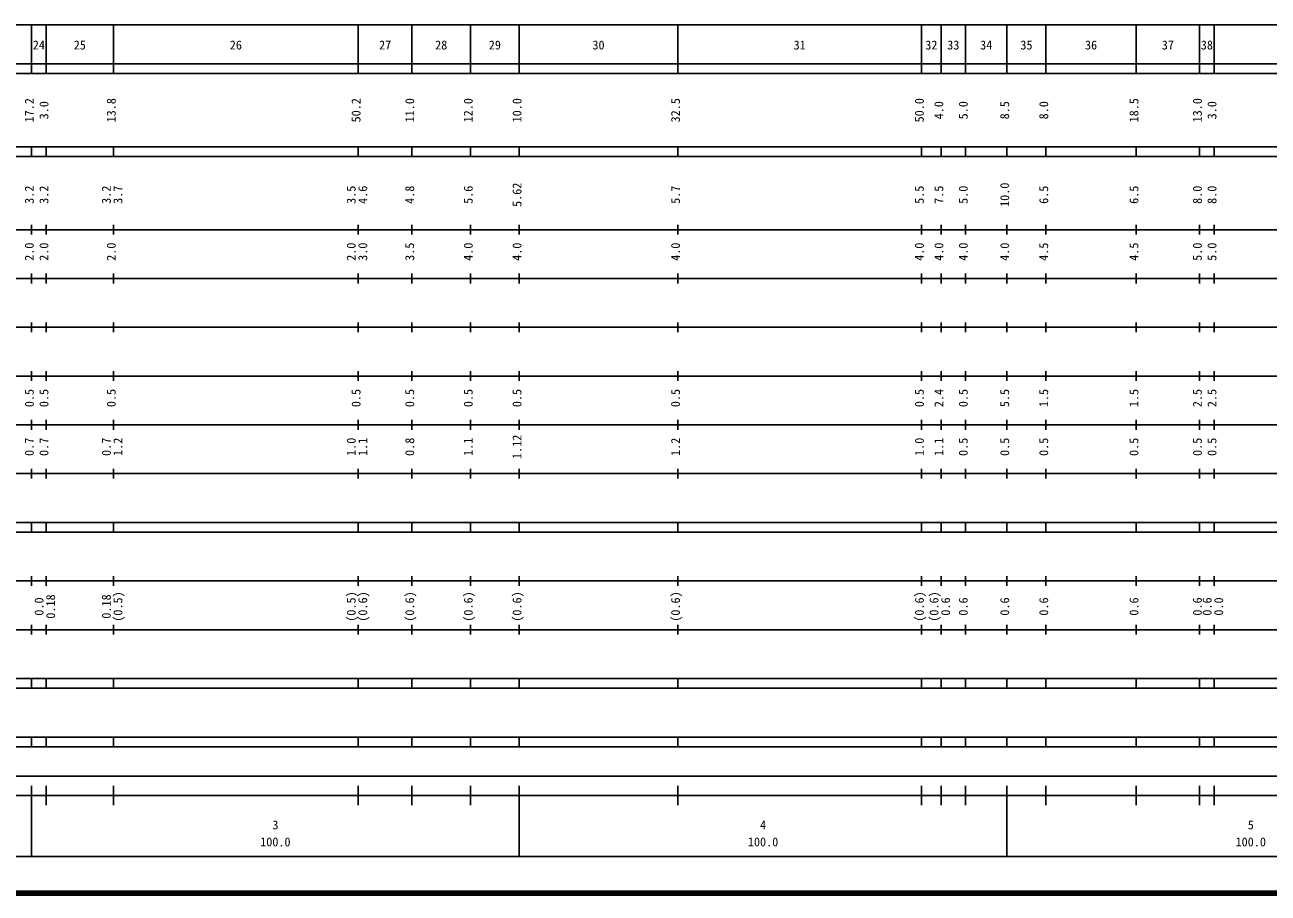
# Model space of a CAD drawing. Units: millimetres on the paper, enlarged 1000 times. Extents: x 40000 to 680000, y 20000 to 380000.
# Drawn here: x 266628 to 521553, y 20000 to 198000 of the extents above; entities that cross this region are included whole.
import ezdxf
from ezdxf.enums import TextEntityAlignment as Align

# ---------------------------------------------------------------- set-up
doc = ezdxf.new("R2010")
doc.units = ezdxf.units.MM
doc.header["$LTSCALE"] = 1000
doc.layers.add('M-TTL', color=2, linetype='Continuous', lineweight=140)
doc.layers.add('M-TTL-BAND', color=7, linetype='Continuous', lineweight=25)
doc.styles.add('ＭＳ ゴシック', font='')
doc.styles.get('ＭＳ ゴシック').set_extended_font_data('MS Gothic')

msp = doc.modelspace()

# ---------------------------------------------------------------- linework, layer by layer
at = {"layer": 'M-TTL'}
msp.add_line((40000, 20000), (680000, 20000), dxfattribs=at)
at = {"layer": 'M-TTL-BAND'}
for p, q in [((68000, 198000), (579000, 198000)), ((268000, 188000), (268000, 198000)), ((271000, 188000), (271000, 198000)), ((284800, 188000), (284800, 198000)), ((335000, 188000), (335000, 198000)), ((346000, 188000), (346000, 198000)), ((358000, 188000), (358000, 198000)), ((368000, 188000), (368000, 198000)), ((400500, 188000), (400500, 198000)), ((450500, 188000), (450500, 198000)), ((454500, 188000), (454500, 198000)), ((459500, 188000), (459500, 198000)), ((468000, 188000), (468000, 198000)), ((476000, 188000), (476000, 198000)), ((494500, 188000), (494500, 198000)), ((507500, 188000), (507500, 198000)), ((510500, 188000), (510500, 198000)), ((40000, 190000), (579000, 190000)), ((40000, 188000), (579000, 188000)), ((40000, 173000), (579000, 173000)), ((40000, 171000), (579000, 171000)), ((268000, 171000), (268000, 173000)), ((271000, 171000), (271000, 173000)), ((284800, 171000), (284800, 173000)), ((335000, 171000), (335000, 173000)), ((346000, 171000), (346000, 173000)), ((358000, 171000), (358000, 173000)), ((368000, 171000), (368000, 173000)), ((400500, 171000), (400500, 173000)), ((450500, 171000), (450500, 173000)), ((454500, 171000), (454500, 173000)), ((459500, 171000), (459500, 173000)), ((468000, 171000), (468000, 173000)), ((476000, 171000), (476000, 173000)), ((494500, 171000), (494500, 173000)), ((507500, 171000), (507500, 173000)), ((510500, 171000), (510500, 173000)), ((40000, 156000), (579000, 156000)), ((268000, 155000), (268000, 157000)), ((271000, 155000), (271000, 157000)), ((284800, 155000), (284800, 157000)), ((335000, 155000), (335000, 157000)), ((346000, 155000), (346000, 157000)), ((358000, 155000), (358000, 157000)), ((368000, 155000), (368000, 157000)), ((400500, 155000), (400500, 157000)), ((450500, 155000), (450500, 157000)), ((454500, 155000), (454500, 157000)), ((459500, 155000), (459500, 157000)), ((468000, 155000), (468000, 157000)), ((476000, 155000), (476000, 157000)), ((494500, 155000), (494500, 157000)), ((507500, 155000), (507500, 157000)), ((510500, 155000), (510500, 157000)), ((46000, 146000), (579000, 146000)), ((268000, 145000), (268000, 147000)), ((271000, 145000), (271000, 147000)), ((284800, 145000), (284800, 147000)), ((335000, 145000), (335000, 147000)), ((346000, 145000), (346000, 147000)), ((358000, 145000), (358000, 147000)), ((368000, 145000), (368000, 147000)), ((400500, 145000), (400500, 147000)), ((450500, 145000), (450500, 147000)), ((454500, 145000), (454500, 147000)), ((459500, 145000), (459500, 147000)), ((468000, 145000), (468000, 147000)), ((476000, 145000), (476000, 147000)), ((494500, 145000), (494500, 147000)), ((507500, 145000), (507500, 147000)), ((510500, 145000), (510500, 147000)), ((52000, 136000), (579000, 136000)), ((268000, 135000), (268000, 137000)), ((271000, 135000), (271000, 137000)), ((284800, 135000), (284800, 137000)), ((335000, 135000), (335000, 137000)), ((346000, 135000), (346000, 137000)), ((358000, 135000), (358000, 137000)), ((368000, 135000), (368000, 137000)), ((400500, 135000), (400500, 137000)), ((450500, 135000), (450500, 137000)), ((454500, 135000), (454500, 137000)), ((459500, 135000), (459500, 137000)), ((468000, 135000), (468000, 137000)), ((476000, 135000), (476000, 137000)), ((494500, 135000), (494500, 137000)), ((507500, 135000), (507500, 137000)), ((510500, 135000), (510500, 137000)), ((46000, 126000), (579000, 126000)), ((268000, 125000), (268000, 127000)), ((271000, 125000), (271000, 127000)), ((284800, 125000), (284800, 127000)), ((335000, 125000), (335000, 127000)), ((346000, 125000), (346000, 127000)), ((358000, 125000), (358000, 127000)), ((368000, 125000), (368000, 127000)), ((400500, 125000), (400500, 127000)), ((450500, 125000), (450500, 127000)), ((454500, 125000), (454500, 127000)), ((459500, 125000), (459500, 127000)), ((468000, 125000), (468000, 127000)), ((476000, 125000), (476000, 127000)), ((494500, 125000), (494500, 127000)), ((507500, 125000), (507500, 127000)), ((510500, 125000), (510500, 127000)), ((52000, 116000), (579000, 116000)), ((268000, 115000), (268000, 117000)), ((271000, 115000), (271000, 117000)), ((284800, 115000), (284800, 117000)), ((335000, 115000), (335000, 117000)), ((346000, 115000), (346000, 117000)), ((358000, 115000), (358000, 117000)), ((368000, 115000), (368000, 117000)), ((400500, 115000), (400500, 117000)), ((450500, 115000), (450500, 117000)), ((454500, 115000), (454500, 117000)), ((459500, 115000), (459500, 117000)), ((468000, 115000), (468000, 117000)), ((476000, 115000), (476000, 117000)), ((494500, 115000), (494500, 117000)), ((507500, 115000), (507500, 117000)), ((510500, 115000), (510500, 117000)), ((46000, 106000), (579000, 106000)), ((268000, 105000), (268000, 107000)), ((271000, 105000), (271000, 107000)), ((284800, 105000), (284800, 107000)), ((335000, 105000), (335000, 107000)), ((346000, 105000), (346000, 107000)), ((358000, 105000), (358000, 107000)), ((368000, 105000), (368000, 107000)), ((400500, 105000), (400500, 107000)), ((450500, 105000), (450500, 107000)), ((454500, 105000), (454500, 107000)), ((459500, 105000), (459500, 107000)), ((468000, 105000), (468000, 107000)), ((476000, 105000), (476000, 107000)), ((494500, 105000), (494500, 107000)), ((507500, 105000), (507500, 107000)), ((510500, 105000), (510500, 107000)), ((40000, 96000), (579000, 96000)), ((268000, 94000), (268000, 96000)), ((271000, 94000), (271000, 96000)), ((284800, 94000), (284800, 96000)), ((335000, 94000), (335000, 96000)), ((346000, 94000), (346000, 96000)), ((358000, 94000), (358000, 96000)), ((368000, 94000), (368000, 96000)), ((400500, 94000), (400500, 96000)), ((450500, 94000), (450500, 96000)), ((454500, 94000), (454500, 96000)), ((459500, 94000), (459500, 96000)), ((468000, 94000), (468000, 96000)), ((476000, 94000), (476000, 96000)), ((494500, 94000), (494500, 96000)), ((507500, 94000), (507500, 96000)), ((510500, 94000), (510500, 96000)), ((40000, 94000), (579000, 94000)), ((268000, 83000), (268000, 85000)), ((271000, 83000), (271000, 85000)), ((284800, 83000), (284800, 85000)), ((335000, 83000), (335000, 85000)), ((346000, 83000), (346000, 85000)), ((358000, 83000), (358000, 85000)), ((368000, 83000), (368000, 85000)), ((400500, 83000), (400500, 85000)), ((450500, 83000), (450500, 85000)), ((454500, 83000), (454500, 85000)), ((459500, 83000), (459500, 85000)), ((468000, 83000), (468000, 85000)), ((476000, 83000), (476000, 85000)), ((494500, 83000), (494500, 85000)), ((507500, 83000), (507500, 85000)), ((510500, 83000), (510500, 85000)), ((49000, 84000), (579000, 84000)), ((40000, 74000), (579000, 74000)), ((268000, 73000), (268000, 75000)), ((271000, 73000), (271000, 75000)), ((284800, 73000), (284800, 75000)), ((335000, 73000), (335000, 75000)), ((346000, 73000), (346000, 75000)), ((358000, 73000), (358000, 75000)), ((368000, 73000), (368000, 75000)), ((400500, 73000), (400500, 75000)), ((450500, 73000), (450500, 75000)), ((454500, 73000), (454500, 75000)), ((459500, 73000), (459500, 75000)), ((468000, 73000), (468000, 75000)), ((476000, 73000), (476000, 75000)), ((494500, 73000), (494500, 75000)), ((507500, 73000), (507500, 75000)), ((510500, 73000), (510500, 75000)), ((40000, 64000), (579000, 64000)), ((268000, 62000), (268000, 64000)), ((271000, 62000), (271000, 64000)), ((284800, 62000), (284800, 64000)), ((335000, 62000), (335000, 64000)), ((346000, 62000), (346000, 64000)), ((358000, 62000), (358000, 64000)), ((368000, 62000), (368000, 64000)), ((400500, 62000), (400500, 64000)), ((450500, 62000), (450500, 64000)), ((454500, 62000), (454500, 64000)), ((459500, 62000), (459500, 64000)), ((468000, 62000), (468000, 64000)), ((476000, 62000), (476000, 64000)), ((494500, 62000), (494500, 64000)), ((507500, 62000), (507500, 64000)), ((510500, 62000), (510500, 64000)), ((40000, 62000), (579000, 62000)), ((40000, 52000), (579000, 52000)), ((268000, 50000), (268000, 52000)), ((271000, 50000), (271000, 52000)), ((284800, 50000), (284800, 52000)), ((335000, 50000), (335000, 52000)), ((346000, 50000), (346000, 52000)), ((358000, 50000), (358000, 52000)), ((368000, 50000), (368000, 52000)), ((400500, 50000), (400500, 52000)), ((450500, 50000), (450500, 52000)), ((454500, 50000), (454500, 52000)), ((459500, 50000), (459500, 52000)), ((468000, 50000), (468000, 52000)), ((476000, 50000), (476000, 52000)), ((494500, 50000), (494500, 52000)), ((507500, 50000), (507500, 52000)), ((510500, 50000), (510500, 52000)), ((40000, 50000), (579000, 50000)), ((71000, 44000), (565000, 44000)), ((268000, 27500), (268000, 42000)), ((271000, 38000), (271000, 42000)), ((284800, 38000), (284800, 42000)), ((335000, 38000), (335000, 42000)), ((346000, 38000), (346000, 42000)), ((358000, 38000), (358000, 42000)), ((368000, 27500), (368000, 42000)), ((400500, 38000), (400500, 42000)), ((450500, 38000), (450500, 42000)), ((454500, 38000), (454500, 42000)), ((459500, 38000), (459500, 42000)), ((468000, 27500), (468000, 42000)), ((476000, 38000), (476000, 42000)), ((494500, 38000), (494500, 42000)), ((507500, 38000), (507500, 42000)), ((510500, 38000), (510500, 42000)), ((40000, 40000), (579000, 40000)), ((68000, 27500), (579000, 27500))]:
    msp.add_line(p, q, dxfattribs=at)

# ---------------------------------------------------------------- texts
at = {"layer": 'M-TTL-BAND', "style": 'ＭＳ ゴシック'}
for s, p in [('24', (268250, 192405)), ('25', (276650, 192405)), ('26', (308650, 192405)), ('27', (339250, 192405)), ('28', (350750, 192405)), ('29', (361750, 192405)), ('30', (383000, 192405)), ('31', (424250, 192405)), ('32', (451250, 192405)), ('33', (455750, 192405)), ('34', (462500, 192405)), ('35', (470750, 192405)), ('36', (484000, 192405)), ('37', (499750, 192405)), ('38', (507750, 192405)), ('3', (317375, 32523)), ('4', (417375, 32523)), ('5', (517375, 32523)), ('100.0', (314875, 29033)), ('100.0', (414875, 29033)), ('100.0', (514875, 29033))]:
    msp.add_text(s, height=1833, dxfattribs=at).set_placement(p, align=Align.BOTTOM_LEFT)
for s, p in [('17.2', (269000, 178000)), ('3.0', (272000, 178625)), ('13.8', (285800, 178000)), ('50.2', (336000, 178000)), ('11.0', (347000, 178000)), ('12.0', (359000, 178000)), ('10.0', (369000, 178000)), ('32.5', (401500, 178000)), ('50.0', (451500, 178000)), ('4.0', (455500, 178625)), ('5.0', (460500, 178625)), ('8.5', (469000, 178625)), ('8.0', (477000, 178625)), ('18.5', (495500, 178000)), ('13.0', (508500, 178000)), ('3.0', (511500, 178625)), ('3.2', (269000, 161299)), ('3.2', (272000, 161299)), ('3.2', (284800, 161299)), ('3.7', (287170, 161299)), ('3.5', (335000, 161299)), ('4.6', (337370, 161299)), ('4.8', (347000, 161299)), ('5.6', (359000, 161299)), ('5.62', (369000, 160674)), ('5.7', (401500, 161299)), ('5.5', (451500, 161299)), ('7.5', (455500, 161299)), ('5.0', (460500, 161299)), ('10.0', (469000, 160674)), ('6.5', (477000, 161299)), ('6.5', (495500, 161299)), ('8.0', (508500, 161299)), ('8.0', (511500, 161299)), ('2.0', (269000, 149625)), ('2.0', (272000, 149625)), ('2.0', (285800, 149625)), ('2.0', (335000, 149625)), ('3.0', (337370, 149625)), ('3.5', (347000, 149625)), ('4.0', (359000, 149625)), ('4.0', (369000, 149625)), ('4.0', (401500, 149625)), ('4.0', (451500, 149625)), ('4.0', (455500, 149625)), ('4.0', (460500, 149625)), ('4.0', (469000, 149625)), ('4.5', (477000, 149625)), ('4.5', (495500, 149625)), ('5.0', (508500, 149625)), ('5.0', (511500, 149625)), ('0.5', (269000, 119625)), ('0.5', (272000, 119625)), ('0.5', (285800, 119625)), ('0.5', (336000, 119625)), ('0.5', (347000, 119625)), ('0.5', (359000, 119625)), ('0.5', (369000, 119625)), ('0.5', (401500, 119625)), ('0.5', (451500, 119625)), ('2.4', (455500, 119625)), ('0.5', (460500, 119625)), ('5.5', (469000, 119625)), ('1.5', (477000, 119625)), ('1.5', (495500, 119625)), ('2.5', (508500, 119625)), ('2.5', (511500, 119625)), ('0.7', (269000, 109625)), ('0.7', (272000, 109625)), ('0.7', (284800, 109625)), ('1.2', (287170, 109625)), ('1.0', (335000, 109625)), ('1.1', (337370, 109625)), ('0.8', (347000, 109625)), ('1.1', (359000, 109625)), ('1.12', (369000, 109000)), ('1.2', (401500, 109625)), ('1.0', (451500, 109625)), ('1.1', (455500, 109625)), ('0.5', (460500, 109625)), ('0.5', (469000, 109625)), ('0.5', (477000, 109625)), ('0.5', (495500, 109625)), ('0.5', (508500, 109625)), ('0.5', (511500, 109625)), ('0.0', (271000, 76889)), ('0.18', (273370, 76264)), ('0.18', (284800, 76264)), ('(0.5)', (287170, 75639)), ('(0.5)', (335000, 75639)), ('(0.6)', (337370, 75639)), ('(0.6)', (347000, 75639)), ('(0.6)', (359000, 75639)), ('(0.6)', (369000, 75639)), ('(0.6)', (401500, 75639)), ('(0.6)', (451500, 75639)), ('(0.6)', (454500, 75639)), ('0.6', (456870, 76889)), ('0.6', (460500, 76889)), ('0.6', (469000, 76889)), ('0.6', (477000, 76889)), ('0.6', (495500, 76889)), ('0.6', (508500, 76889)), ('0.6', (510500, 76889)), ('0.0', (512870, 76889))]:
    msp.add_text(s, height=1833, rotation=90, dxfattribs=at).set_placement(p, align=Align.BOTTOM_LEFT)

doc.saveas('drawing.dxf')
